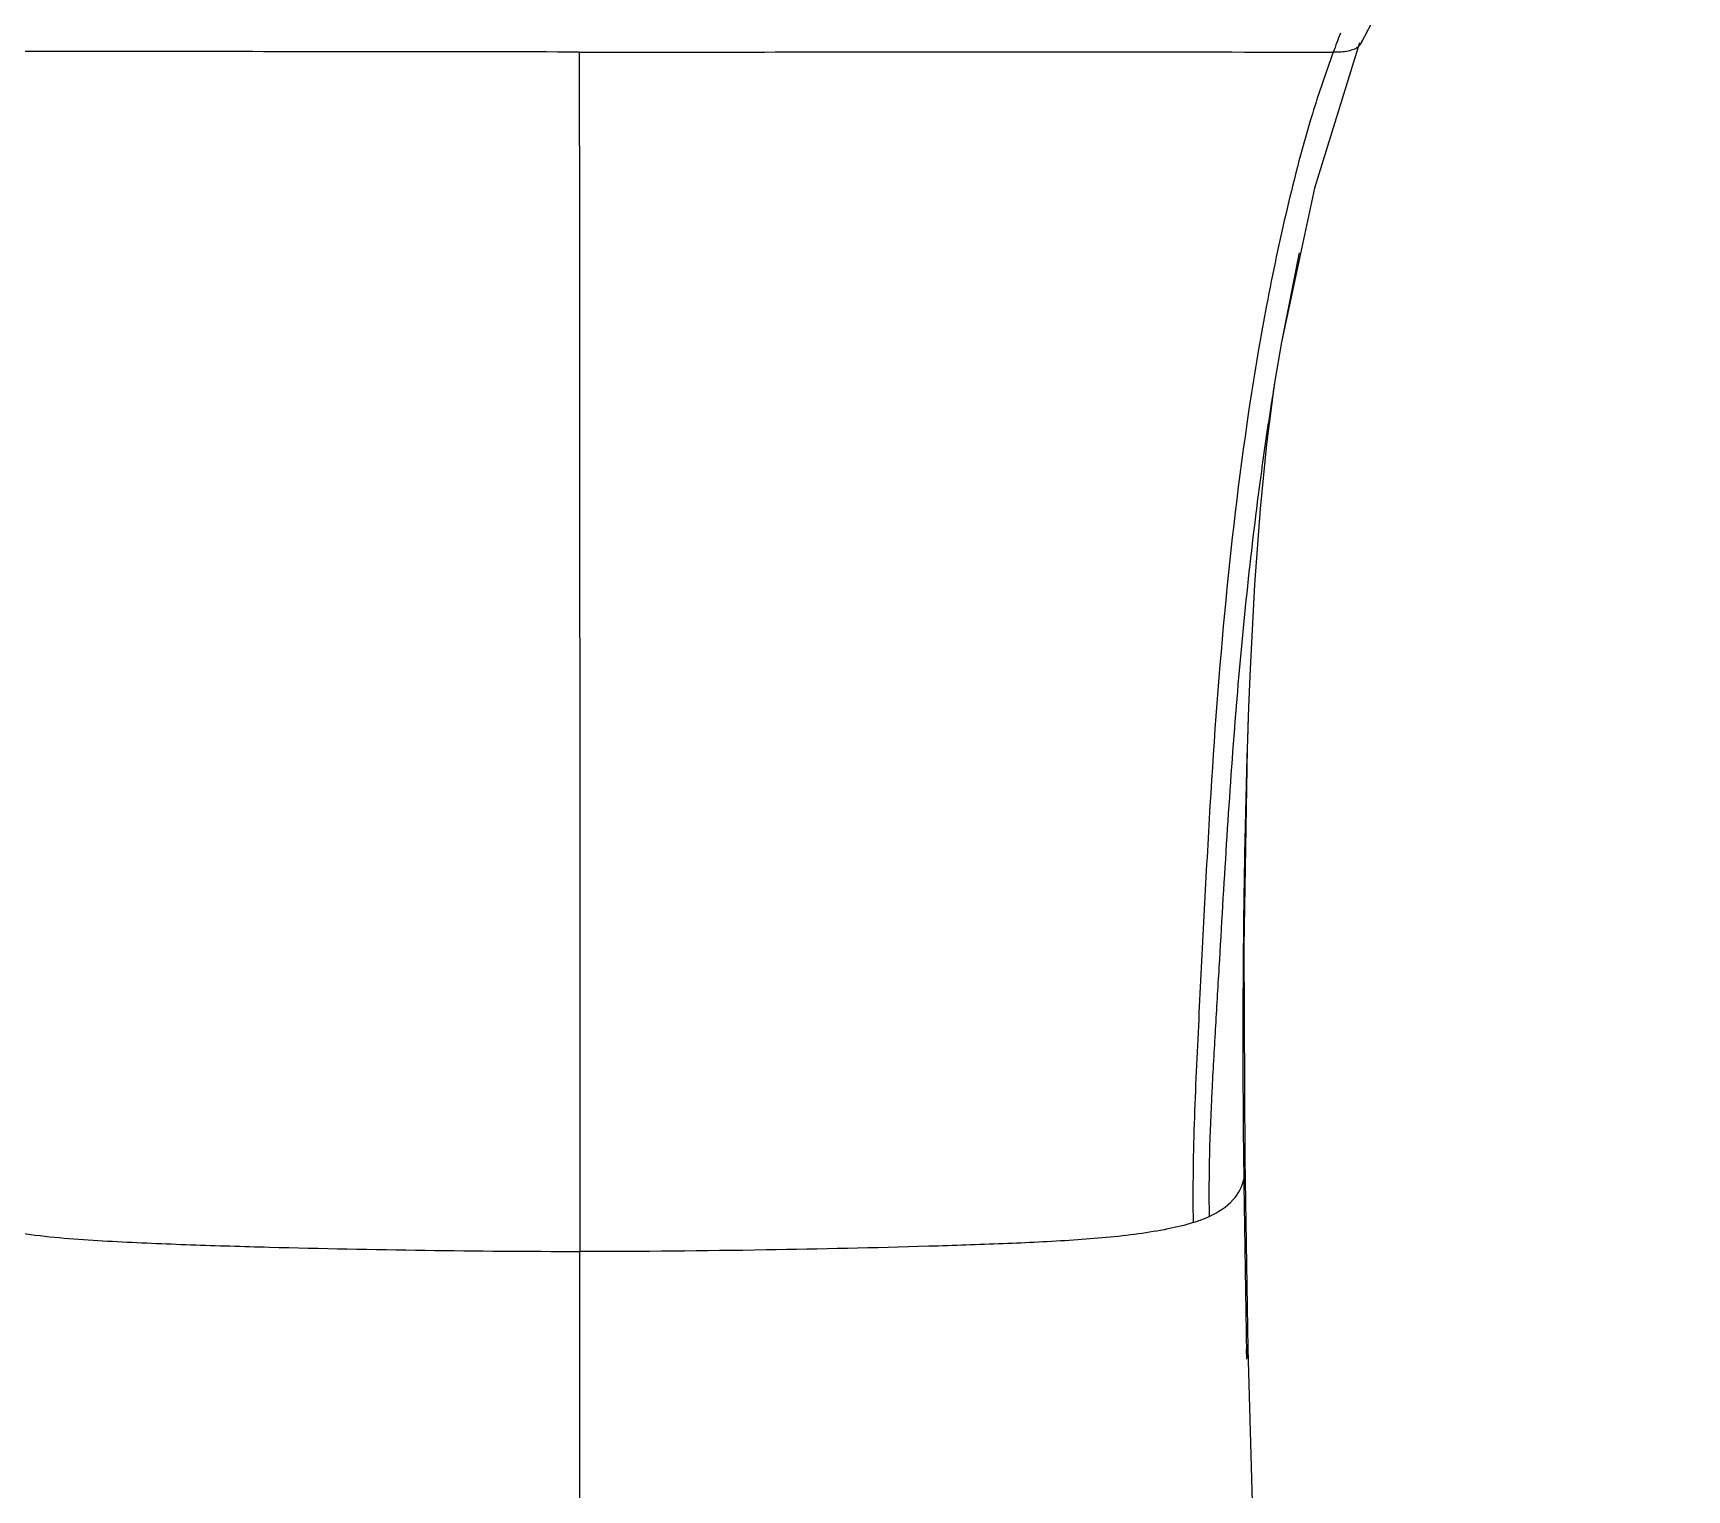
# Model space of a CAD drawing. Extents: x 912 to 2041, y 618 to 1444.
# Drawn here: x 1380.1 to 1410.92, y 1052.78 to 1079.92 of the extents above; entities that cross this region are included whole.
import ezdxf

# ---------------------------------------------------------------- set-up
doc = ezdxf.new("R2010")
doc.units = 0
doc.header["$LTSCALE"] = 10
doc.header["$MEASUREMENT"] = 0
doc.layers.add('1_1', color=7, linetype='CONTINUOUS')

msp = doc.modelspace()

# ---------------------------------------------------------------- linework, layer by layer
at = {"layer": '1_1', "color": 6, "linetype": 'Continuous'}
msp.add_line((1404.853, 1079.774), (1404.845, 1079.727), dxfattribs=at)
at = {"layer": '1_1', "color": 7, "linetype": 'Continuous'}
for p, q in [((1404.845, 1079.727), (1404.843, 1079.722)), ((1403.364, 1074.156), (1403.234, 1073.399)), ((1402.748, 1067.359), (1402.722, 1066.585)), ((1402.738, 1055.408), (1403.292, 1035.272))]:
    msp.add_line(p, q, dxfattribs=at)
at = {"layer": '1_1', "color": 9, "linetype": 'Continuous'}
for p, q in [((1403.694, 1075.823), (1403.364, 1074.156)), ((1402.715, 1055.216), (1402.711, 1055.407))]:
    msp.add_line(p, q, dxfattribs=at)
at = {"layer": '1_1', "color": 7, "linetype": 'Continuous'}
for points in [[(1404.845, 1079.727), (1407.015, 1083.868), (1410.917, 1088.451)], [(1404.817, 1079.732), (1403.979, 1077.028), (1403.364, 1074.156)], [(1403.234, 1073.399), (1403.199, 1073.173), (1403.082, 1072.262), (1402.963, 1071.054), (1402.859, 1069.646), (1402.776, 1068.076), (1402.748, 1067.359)], [(1402.722, 1066.585), (1402.66, 1062.903), (1402.68, 1058.948), (1402.737, 1055.408)]]:
    msp.add_lwpolyline(points, dxfattribs=at)
at = {"layer": '1_1', "color": 9, "linetype": 'Continuous'}
for centre, radius, start, end in [((1419.709, 1073.923), 16.382, 158.5445, 159.8712), ((1445.529, 1066.679), 43.224, 169.11, 170.2148), ((1450.343, 1065.903), 48.099, 170.2777, 171.389), ((1458.768, 1064.253), 56.282, 170.6481, 171.0984), ((1506.493, 1058.869), 104.323, 175.31647, 175.46985), ((1540.579, 1062.367), 137.921, 178.04151, 178.33413), ((1571.727, 1061.494), 169.081, 178.34518, 179.04677), ((1588.74, 1061.174), 186.097, 179.03549, 180.05193), ((1599.216, 1061.167), 196.573, 180.04717, 180.7571), ((1977.568, 1066.25), 574.959, 180.765258, 181.08059), ((1401.957, 1055.399), 0.78, 346.4117, 0.6216)]:
    msp.add_arc(centre, radius, start, end, dxfattribs=at)
for points, knots in [([(1390.278, 1079.563), (1388.114, 1079.564), (1383.431, 1079.572), (1378.748, 1079.574), (1376.229, 1079.576)], [0, 0, 0, 0, 0.462096, 1, 1, 1, 1]), ([(1390.278, 1079.566), (1390.28, 1077.791), (1390.286, 1070.343), (1390.289, 1062.896), (1390.29, 1057.224)], [0, 0, 0, 0, 0.238452, 1, 1, 1, 1]), ([(1390.278, 1079.563), (1392.442, 1079.562), (1397.126, 1079.566), (1401.809, 1079.563), (1404.328, 1079.563)], [0, 0, 0, 0, 0.462096, 1, 1, 1, 1]), ([(1404.328, 1079.56), (1404.187, 1079.182), (1403.861, 1078.221), (1403.452, 1076.645), (1403.2, 1075.448), (1403.084, 1074.845)], [0, 0, 0, 0, 0.24838, 0.622759, 1, 1, 1, 1]), ([(1402.786, 1073.104), (1402.596, 1071.856), (1402.292, 1069.332), (1402.059, 1066.157), (1401.923, 1063.595), (1401.825, 1061.663), (1401.729, 1059.719), (1401.705, 1058.416), (1401.717, 1057.761)], [0, 0, 0, 0, 0.246136, 0.495208, 0.620617, 0.746216, 0.872303, 1, 1, 1, 1]), ([(1403.164, 1072.962), (1403.092, 1072.502), (1402.825, 1070.65), (1402.633, 1068.788), (1402.519, 1067.387)], [0, 0, 0, 0, 0.248811, 1, 1, 1, 1]), ([(1402.496, 1067.109), (1402.436, 1066.344), (1402.33, 1064.812), (1402.219, 1062.894), (1402.129, 1061.358), (1402.038, 1059.814), (1402.002, 1058.651), (1402.015, 1057.875)], [0, 0, 0, 0, 0.248751, 0.498208, 0.62306, 0.748054, 1, 1, 1, 1]), ([(1402.015, 1057.875), (1402.18, 1057.952), (1402.468, 1058.128), (1402.629, 1058.43), (1402.66, 1058.57)], [0, 0, 0, 0, 0.560031, 1, 1, 1, 1]), ([(1378.872, 1057.773), (1379.066, 1057.71), (1379.489, 1057.615), (1380.392, 1057.488), (1381.586, 1057.405), (1383.04, 1057.348), (1384.983, 1057.288), (1387.399, 1057.242), (1389.329, 1057.225), (1390.29, 1057.225)], [0, 0, 0, 0, 0.053444, 0.113052, 0.238948, 0.36672, 0.494347, 0.748246, 1, 1, 1, 1]), ([(1401.717, 1057.761), (1401.563, 1057.712), (1401.225, 1057.632), (1400.483, 1057.512), (1399.458, 1057.425), (1398.153, 1057.363), (1396.243, 1057.3), (1393.614, 1057.243), (1391.447, 1057.221), (1390.29, 1057.222)], [0, 0, 0, 0, 0.042411, 0.0906, 0.196858, 0.311397, 0.432608, 0.697218, 1, 1, 1, 1]), ([(1401.717, 1057.761), (1401.744, 1057.77), (1401.845, 1057.803), (1401.945, 1057.842), (1402.015, 1057.875)], [0, 0, 0, 0, 0.266843, 1, 1, 1, 1]), ([(1390.291, 1040.776), (1390.291, 1042.149), (1390.291, 1047.631), (1390.291, 1053.114), (1390.29, 1057.224)], [0, 0, 0, 0, 0.250304, 1, 1, 1, 1])]:
    msp.add_open_spline(points, degree=3, knots=knots, dxfattribs=at)
at = {"layer": '1_1', "color": 7, "linetype": 'Continuous'}
for points, knots in [([(1404.804, 1079.67), (1404.751, 1079.621), (1404.586, 1079.564), (1404.421, 1079.558), (1404.328, 1079.561)], [0, 0, 0, 0, 0.435239, 1, 1, 1, 1]), ([(1404.843, 1079.722), (1404.841, 1079.718), (1404.831, 1079.698), (1404.816, 1079.681), (1404.804, 1079.67)], [0, 0, 0, 0, 0.2317, 1, 1, 1, 1])]:
    msp.add_open_spline(points, degree=3, knots=knots, dxfattribs=at)

doc.saveas('drawing.dxf')
